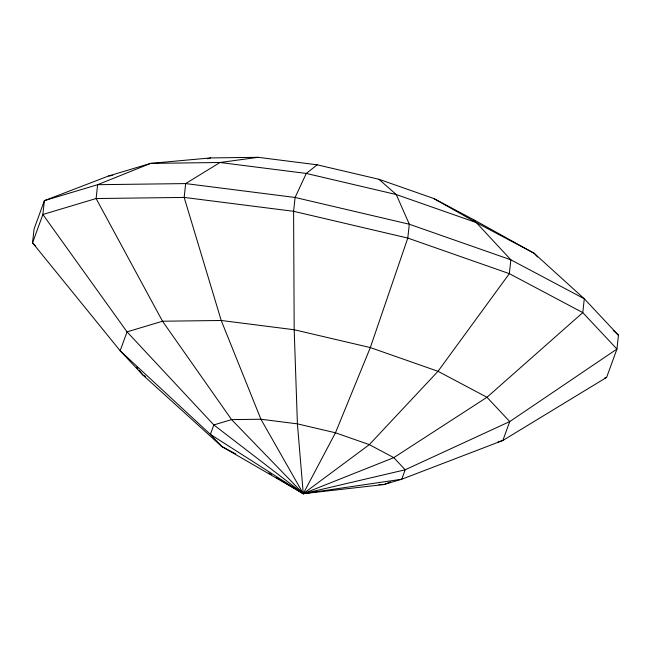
<?xml version="1.0" encoding="UTF-8"?>
<svg xmlns="http://www.w3.org/2000/svg" width="651" height="651" viewBox="0 0 651 651"><rect width="100%" height="100%" fill="white"/><g stroke="black" fill="none" stroke-linecap="round" stroke-linejoin="round"><path stroke-width="0.98" d="M618.45 335.208L616.945 349.05L606.618 377.401L502.865 440.467L401.748 479.226L384 484.539L303.268 493.678L221.771 446.513L142.919 375.049L120.15 350.759L32.55 242.839L34.055 228.997L44.382 200.646L108.676 175.949L150.633 163.385L210.566 157.924L258.105 157.322L317.208 164.817L378.874 179.269L433.712 198.482L473.367 219.525L534.154 253.28L584.289 298.776L618.45 335.208L613.234 330.374M280.809 480.218L303.268 493.678L335.468 432.785L370.313 347.577L407.795 238.071L409.3 224.229L396.256 194.535L378.874 179.269M317.208 164.817L306.271 173.435L295.106 197.465L293.601 211.306L294.187 329.74L297.409 423.858L303.268 493.678L401.748 479.226L405.182 469.778L509.749 421.571L616.945 349.05L582.783 312.618L509.342 273.648L407.795 238.071L293.601 211.306L184.16 197.424L96.112 198.539L42.876 214.488L32.55 242.839L35.284 245.752M498.064 441.907L502.865 440.467L509.749 421.571L486.972 397.281L438.009 371.298L370.313 347.577L294.187 329.74L221.218 320.479L162.522 321.228L127.035 331.864L120.15 350.759L210.387 434.372L303.268 493.678L369.32 444.641L438.009 371.298L509.342 273.648L510.848 259.806L476.28 222.569L433.712 198.482M390.559 481.911L384 484.539L378.939 484.604M301.096 491.586L303.268 493.678L393.798 457.637L486.972 397.281L582.783 312.618L584.289 298.776L510.848 259.806L409.3 224.229L295.106 197.465L185.657 183.582L97.617 184.697L44.382 200.646L42.876 214.488L127.035 331.864L213.829 424.924L303.268 493.678L310.185 492.498M207.685 158.787L210.566 157.924M604.689 377.979L606.618 377.401M258.105 157.322L220.014 162.498L150.633 163.385L97.617 184.697L96.112 198.539L162.522 321.228L231.577 419.61L303.268 493.678L405.182 469.778L393.798 457.637L369.32 444.641L335.468 432.785L297.409 423.858L260.921 419.236L231.577 419.61L213.829 424.924L210.387 434.372L221.771 446.513L235.768 453.942M108.676 175.949L112.688 175.436M145.596 376.465L142.919 375.049L139.143 370.297M268.717 472.968L271.304 474.522M276.488 477.631L279.084 479.185M537.612 256.958L534.154 253.28L476.28 222.569L396.256 194.535L306.271 173.435L220.014 162.498L185.657 183.582L184.16 197.424L221.218 320.479L260.921 419.236L303.268 493.678M473.367 219.525L475.417 221.714M136.62 367.131L137.882 368.718"/></g></svg>
